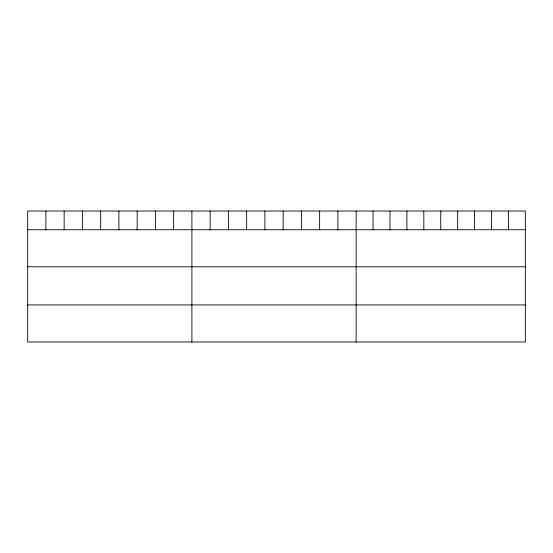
<?xml version="1.0" encoding="UTF-8"?>
<svg xmlns="http://www.w3.org/2000/svg" width="553" height="553" viewBox="0 0 553 553"><rect width="100%" height="100%" fill="white"/><g stroke="black" fill="none" stroke-linecap="round" stroke-linejoin="round"><path stroke-width="0.83" d="M525.35 229.737L525.35 341.982L27.65 341.982L27.65 211.018L525.35 211.018L525.35 229.737L27.65 229.737M27.65 266.781L525.35 266.781M27.65 304.938L525.35 304.938M508.428 211.018L508.428 229.737M491.506 211.018L491.506 229.737M474.585 211.018L474.585 229.737M457.663 211.018L457.663 229.737M440.741 211.018L440.741 229.737M423.819 211.018L423.819 229.737M406.897 211.018L406.897 229.737M389.976 211.018L389.976 229.737M373.054 211.018L373.054 229.737M356.132 211.018L356.132 341.982M337.883 211.018L337.883 229.737M319.634 211.018L319.634 229.737M301.385 211.018L301.385 229.737M283.136 211.018L283.136 229.737M264.887 211.018L264.887 229.737M246.638 211.018L246.638 229.737M228.389 211.018L228.389 229.737M210.14 211.018L210.14 229.737M191.891 211.018L191.891 341.982M173.642 211.018L173.642 229.737M155.393 211.018L155.393 229.737M137.144 211.018L137.144 229.737M118.895 211.018L118.895 229.737M100.646 211.018L100.646 229.737M82.397 211.018L82.397 229.737M64.148 211.018L64.148 229.737M45.899 211.018L45.899 229.737"/></g></svg>
